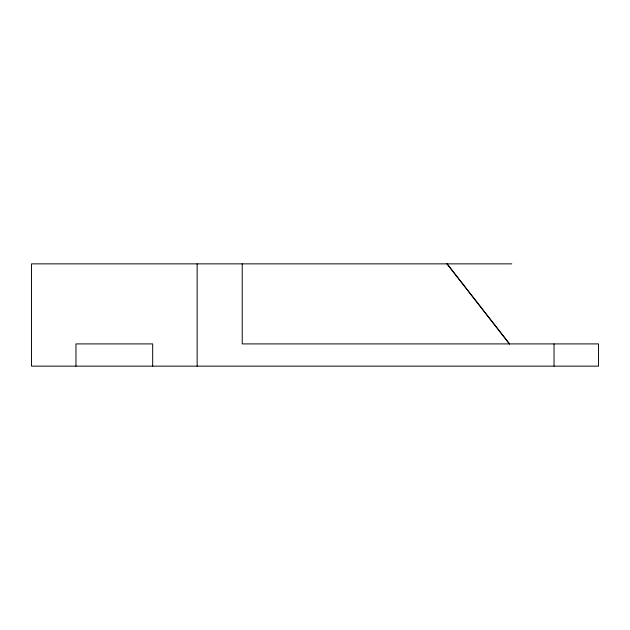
<?xml version="1.0" encoding="UTF-8"?>
<svg xmlns="http://www.w3.org/2000/svg" width="630" height="630" viewBox="0 0 630 630"><rect width="100%" height="100%" fill="white"/><g stroke="black" fill="none" stroke-linecap="round" stroke-linejoin="round"><path stroke-width="0.94" d="M511.78 263.86L31.5 263.86L31.5 366.14L598.5 366.14L598.5 343.909L242.227 343.909L242.227 263.86M447.119 263.86L509.56 343.909M446.961 263.86L509.394 343.909M554.03 343.909L554.03 366.14M197.151 263.86L197.151 366.14M152.68 366.14L152.68 343.909L75.97 343.909L75.97 366.14"/></g></svg>
